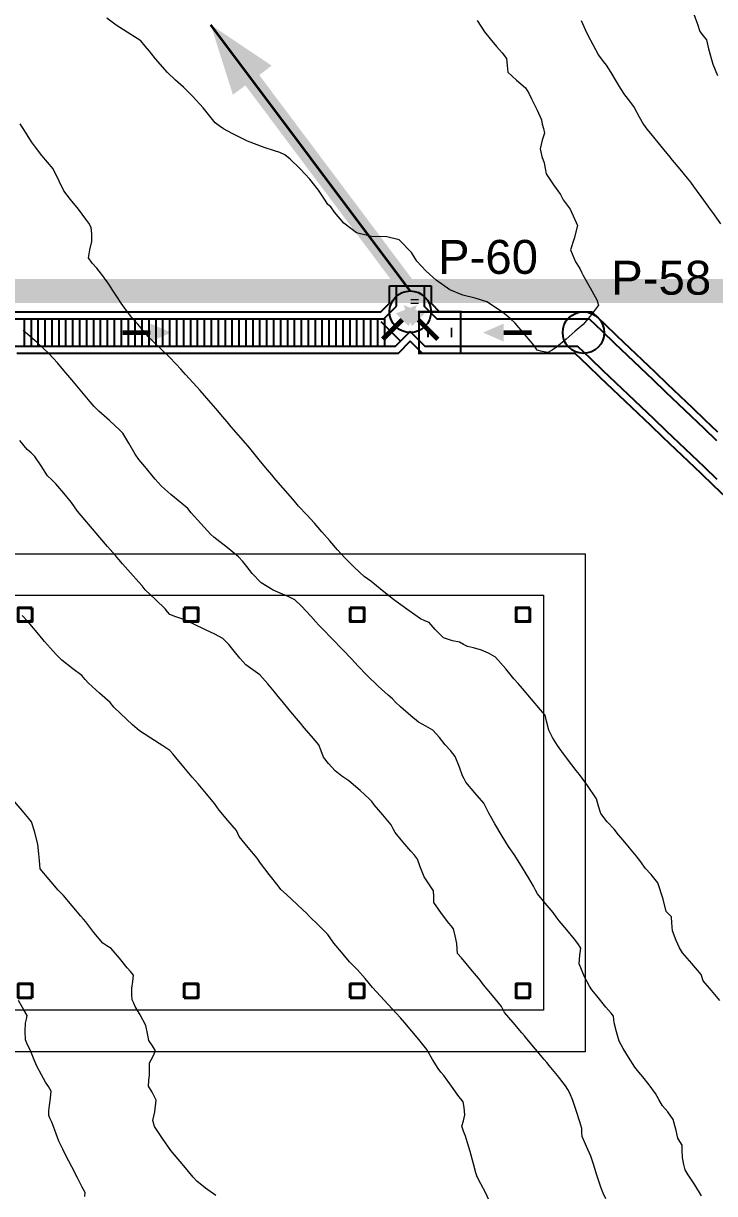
# Model space of a CAD drawing. Header units: metres. Extents: x 354768 to 355417, y 9249536 to 9250102.
# Drawn here: x 354959.92 to 354969.89, y 9249856.56 to 9249873.44 of the extents above; entities that cross this region are included whole.
import ezdxf
from ezdxf.enums import TextEntityAlignment as Align

# ---------------------------------------------------------------- set-up
doc = ezdxf.new("R2010")
doc.units = ezdxf.units.M
doc.header["$LTSCALE"] = 0.25
doc.linetypes.add('DASHED', pattern=[1.524, 1.27, -0.254])
for name, color, linetype, lineweight in [('ARQ-BASE', 8, 'CONTINUOUS', 13), ('ARQ-VEREDA', 9, 'CONTINUOUS', 9), ('CERCO', 14, 'CONTINUOUS', 40), ('CUNETA-S3', 94, 'CONTINUOUS', 35), ('DESCARGA', 1, 'CONTINUOUS', 35), ('LIMITE-INTERV', 1, 'DASHED', 70)]:
    doc.layers.add(name, color=color, linetype=linetype, lineweight=lineweight)
for name, color, linetype, true_color in [('CUN-FLUJO', 1, 'CONTINUOUS', 0xe60000), ('CUN-REJ-BORDE', 4, 'CONTINUOUS', 0x00aae6), ('CUN-REJ-PLATINA', 4, 'CONTINUOUS', 0x78cdf0), ('CUN-TAP-BORDE', 3, 'CONTINUOUS', 0x009600), ('CUN-TAPA-INSP', 5, 'CONTINUOUS', 0x0000e6)]:
    doc.layers.add(name, color=color, linetype=linetype, true_color=true_color)
doc.layers.add('CURVAS', color=33, linetype='CONTINUOUS', lineweight=13, true_color=0xb08860)
doc.layers.add('NUDOS', color=7, linetype='CONTINUOUS')
doc.layers.add('TEXTOS', color=7, linetype='CONTINUOUS')
doc.styles.get("Standard").update_dxf_attribs({"font": 'arial.ttf'})

# ---------------------------------------------------------------- blocks, each defined once
blk = doc.blocks.new('ARQUITECTURA_BASE')
at = {"layer": 'ARQ-BASE'}
for points in [[(354965.619, 9249869.452), (354965.51, 9249869.452)], [(354965.619, 9249869.402), (354965.51, 9249869.402)]]:
    blk.add_lwpolyline(points, dxfattribs=at)
at = {"layer": 'ARQ-VEREDA'}
for points in [[(354951.858, 9249865.791), (354968.024, 9249865.791), (354968.024, 9249858.608), (354951.858, 9249858.608), (354951.858, 9249865.791)], [(354952.458, 9249865.191), (354967.424, 9249865.191), (354967.424, 9249859.208), (354952.458, 9249859.208), (354952.458, 9249865.191)]]:
    blk.add_lwpolyline(points, close=True, dxfattribs=at)
at = {"layer": 'CERCO'}
for points in [[(354960.041, 9249865.012), (354960.041, 9249864.812), (354959.841, 9249864.812), (354959.841, 9249865.012), (354960.041, 9249865.012)], [(354962.237, 9249865.012), (354962.237, 9249864.812), (354962.437, 9249864.812), (354962.437, 9249865.012), (354962.237, 9249865.012)], [(354964.634, 9249865.012), (354964.634, 9249864.812), (354964.834, 9249864.812), (354964.834, 9249865.012), (354964.634, 9249865.012)], [(354967.227, 9249865.012), (354967.027, 9249865.012), (354967.027, 9249864.812), (354967.227, 9249864.812), (354967.227, 9249865.012)], [(354960.041, 9249859.387), (354960.041, 9249859.587), (354959.841, 9249859.587), (354959.841, 9249859.387), (354960.041, 9249859.387)], [(354962.237, 9249859.387), (354962.237, 9249859.587), (354962.437, 9249859.587), (354962.437, 9249859.387), (354962.237, 9249859.387)], [(354964.634, 9249859.387), (354964.634, 9249859.587), (354964.834, 9249859.587), (354964.834, 9249859.387), (354964.634, 9249859.387)], [(354967.227, 9249859.387), (354967.027, 9249859.387), (354967.027, 9249859.587), (354967.227, 9249859.587), (354967.227, 9249859.387)]]:
    blk.add_lwpolyline(points, close=True, dxfattribs=at)
for points in [[(354960.016, 9249865.012), (354960.041, 9249864.987)], [(354962.262, 9249865.012), (354962.237, 9249864.987)], [(354962.412, 9249865.012), (354962.437, 9249864.987)], [(354964.659, 9249865.012), (354964.634, 9249864.987)], [(354964.809, 9249865.012), (354964.834, 9249864.987)], [(354967.027, 9249864.987), (354967.052, 9249865.012)], [(354967.227, 9249864.987), (354967.202, 9249865.012)], [(354960.016, 9249864.812), (354960.041, 9249864.837)], [(354962.262, 9249864.812), (354962.237, 9249864.837)], [(354962.412, 9249864.812), (354962.437, 9249864.837)], [(354964.659, 9249864.812), (354964.634, 9249864.837)], [(354964.809, 9249864.812), (354964.834, 9249864.837)], [(354967.027, 9249864.837), (354967.052, 9249864.812)], [(354967.227, 9249864.837), (354967.202, 9249864.812)], [(354960.016, 9249859.587), (354960.041, 9249859.562)], [(354962.262, 9249859.587), (354962.237, 9249859.562)], [(354962.412, 9249859.587), (354962.437, 9249859.562)], [(354964.659, 9249859.587), (354964.634, 9249859.562)], [(354964.809, 9249859.587), (354964.834, 9249859.562)], [(354967.027, 9249859.562), (354967.052, 9249859.587)], [(354967.227, 9249859.562), (354967.202, 9249859.587)], [(354960.016, 9249859.387), (354960.041, 9249859.412)], [(354962.262, 9249859.387), (354962.237, 9249859.412)], [(354962.412, 9249859.387), (354962.437, 9249859.412)], [(354964.659, 9249859.387), (354964.634, 9249859.412)], [(354964.809, 9249859.387), (354964.834, 9249859.412)], [(354967.027, 9249859.412), (354967.052, 9249859.387)], [(354967.227, 9249859.412), (354967.202, 9249859.387)]]:
    blk.add_lwpolyline(points, dxfattribs=at)
blk = doc.blocks.new('CURVAS_DE_NIVEL')
at = {"layer": 'CURVAS'}
for points in [[(354969.593, 9249873.571), (354969.644, 9249873.426), (354969.68, 9249873.323), (354969.729, 9249873.262), (354969.777, 9249873.201), (354969.806, 9249873.072), (354969.865, 9249872.853), (354969.936, 9249872.69)], [(354969.706, 9249856.53), (354969.605, 9249856.691), (354969.511, 9249856.833), (354969.47, 9249856.905), (354969.45, 9249856.98), (354969.428, 9249857.081), (354969.425, 9249857.182), (354969.423, 9249857.263), (354969.393, 9249857.312), (354969.362, 9249857.361), (354969.338, 9249857.473), (354969.293, 9249857.629), (354969.216, 9249857.74), (354969.142, 9249857.829), (354969.09, 9249857.918), (354969.038, 9249858.006), (354968.947, 9249858.13), (354968.859, 9249858.245), (354968.8, 9249858.315), (354968.742, 9249858.386), (354968.651, 9249858.529), (354968.572, 9249858.657), (354968.543, 9249858.708), (354968.516, 9249858.76), (354968.478, 9249858.894), (354968.443, 9249859.024), (354968.432, 9249859.122), (354968.398, 9249859.164), (354968.325, 9249859.253), (354968.192, 9249859.414), (354968.119, 9249859.503), (354968.088, 9249859.556), (354968.015, 9249859.691), (354967.936, 9249859.874), (354967.947, 9249860.003), (354967.962, 9249860.104), (354967.92, 9249860.171), (354967.869, 9249860.234), (354967.758, 9249860.366), (354967.649, 9249860.495), (354967.607, 9249860.555), (354967.565, 9249860.615), (354967.449, 9249860.753), (354967.337, 9249860.886), (354967.307, 9249860.94), (354967.277, 9249860.995), (354967.209, 9249861.111), (354967.08, 9249861.323), (354966.998, 9249861.451), (354966.919, 9249861.57), (354966.827, 9249861.718), (354966.721, 9249861.897), (354966.636, 9249862.048), (354966.599, 9249862.117), (354966.56, 9249862.193), (354966.433, 9249862.343), (354966.304, 9249862.497), (354966.278, 9249862.542), (354966.253, 9249862.588), (354966.211, 9249862.711), (354966.149, 9249862.865), (354966.081, 9249862.951), (354966.006, 9249863.034), (354965.922, 9249863.142), (354965.827, 9249863.247), (354965.725, 9249863.306), (354965.621, 9249863.363), (354965.508, 9249863.454), (354965.361, 9249863.582), (354965.286, 9249863.648), (354965.242, 9249863.697), (354965.18, 9249863.753), (354965.039, 9249863.881), (354964.875, 9249864.038), (354964.75, 9249864.167), (354964.652, 9249864.273), (354964.529, 9249864.404), (354964.37, 9249864.567), (354964.236, 9249864.703), (354964.178, 9249864.762), (354964.137, 9249864.81), (354964.067, 9249864.888), (354963.932, 9249865.034), (354963.836, 9249865.128), (354963.748, 9249865.17), (354963.655, 9249865.206), (354963.522, 9249865.267), (354963.348, 9249865.371), (354963.218, 9249865.505), (354963.141, 9249865.605), (354963.081, 9249865.678), (354963.02, 9249865.748), (354962.857, 9249865.881), (354962.709, 9249865.997), (354962.666, 9249866.032), (354962.623, 9249866.068), (354962.479, 9249866.227), (354962.339, 9249866.383), (354962.29, 9249866.441), (354962.202, 9249866.515), (354962.044, 9249866.647), (354961.956, 9249866.721), (354961.903, 9249866.768), (354961.819, 9249866.867), (354961.667, 9249867.048), (354961.581, 9249867.151), (354961.527, 9249867.229), (354961.437, 9249867.383), (354961.349, 9249867.532), (354961.308, 9249867.575), (354961.159, 9249867.71), (354961.005, 9249867.849), (354960.937, 9249867.915), (354960.881, 9249867.981), (354960.76, 9249868.125), (354960.614, 9249868.297), (354960.5, 9249868.435), (354960.409, 9249868.545), (354960.287, 9249868.676), (354960.122, 9249868.832), (354959.977, 9249868.957), (354959.911, 9249869.012)], [(354966.629, 9249856.481), (354966.59, 9249856.568), (354966.52, 9249856.702), (354966.464, 9249856.806), (354966.444, 9249856.864), (354966.413, 9249856.992), (354966.367, 9249857.169), (354966.327, 9249857.296), (354966.296, 9249857.392), (354966.268, 9249857.463), (354966.246, 9249857.534), (354966.267, 9249857.613), (354966.29, 9249857.7), (354966.279, 9249857.804), (354966.263, 9249857.887), (354966.232, 9249857.927), (354966.2, 9249857.965), (354966.095, 9249858.113), (354965.986, 9249858.266), (354965.943, 9249858.316), (354965.901, 9249858.367), (354965.823, 9249858.498), (354965.737, 9249858.642), (354965.68, 9249858.715), (354965.622, 9249858.786), (354965.522, 9249858.904), (354965.421, 9249859.024), (354965.359, 9249859.095), (354965.296, 9249859.165), (354965.18, 9249859.29), (354965.07, 9249859.408), (354965.013, 9249859.471), (354964.957, 9249859.533), (354964.848, 9249859.663), (354964.739, 9249859.791), (354964.681, 9249859.849), (354964.623, 9249859.906), (354964.507, 9249860.042), (354964.396, 9249860.176), (354964.354, 9249860.237), (354964.312, 9249860.298), (354964.177, 9249860.432), (354964.044, 9249860.56), (354964, 9249860.606), (354963.956, 9249860.651), (354963.866, 9249860.734), (354963.715, 9249860.874), (354963.633, 9249860.95), (354963.592, 9249860.999), (354963.465, 9249861.163), (354963.337, 9249861.33), (354963.292, 9249861.4), (354963.162, 9249861.554), (354963.03, 9249861.711), (354962.99, 9249861.799), (354962.869, 9249861.943), (354962.744, 9249862.09), (354962.71, 9249862.139), (354962.676, 9249862.188), (354962.557, 9249862.329), (354962.437, 9249862.472), (354962.395, 9249862.521), (354962.353, 9249862.57), (354962.234, 9249862.712), (354962.114, 9249862.854), (354962.074, 9249862.904), (354962.031, 9249862.953), (354961.929, 9249863.021), (354961.755, 9249863.133), (354961.659, 9249863.194), (354961.59, 9249863.235), (354961.493, 9249863.324), (354961.319, 9249863.487), (354961.222, 9249863.579), (354961.167, 9249863.644), (354961.016, 9249863.779), (354960.856, 9249863.923), (354960.808, 9249863.979), (354960.76, 9249864.034), (354960.63, 9249864.133), (354960.473, 9249864.255), (354960.388, 9249864.339), (354960.307, 9249864.427), (354960.222, 9249864.527), (354960.139, 9249864.627), (354960.063, 9249864.719), (354959.985, 9249864.809), (354959.897, 9249864.901)], [(354966.466, 9249873.483), (354966.517, 9249873.4), (354966.571, 9249873.318), (354966.653, 9249873.215), (354966.745, 9249873.104), (354966.826, 9249873.017), (354966.889, 9249872.933), (354966.898, 9249872.833), (354966.908, 9249872.736), (354967.033, 9249872.619), (354967.162, 9249872.509), (354967.21, 9249872.432), (354967.252, 9249872.351), (354967.33, 9249872.188), (354967.394, 9249872.05), (354967.404, 9249871.984), (354967.421, 9249871.926), (354967.437, 9249871.855), (354967.405, 9249871.756), (354967.374, 9249871.631), (354967.4, 9249871.521), (354967.432, 9249871.428), (354967.445, 9249871.348), (354967.463, 9249871.269), (354967.568, 9249871.113), (354967.667, 9249870.973), (354967.709, 9249870.893), (354967.806, 9249870.761), (354967.912, 9249870.526), (354967.866, 9249870.337), (354967.815, 9249870.174), (354967.884, 9249870.002), (354967.949, 9249869.903), (354967.973, 9249869.853), (354967.998, 9249869.804), (354968.096, 9249869.627), (354968.193, 9249869.454), (354968.219, 9249869.375), (354968.114, 9249869.24), (354967.994, 9249869.095), (354967.939, 9249869.047), (354967.882, 9249869), (354967.748, 9249868.886), (354967.612, 9249868.772), (354967.55, 9249868.729), (354967.485, 9249868.695), (354967.402, 9249868.708), (354967.332, 9249868.729), (354967.282, 9249868.8), (354967.15, 9249868.958), (354967.016, 9249869.116), (354966.944, 9249869.184), (354966.831, 9249869.275), (354966.603, 9249869.422), (354966.437, 9249869.479), (354966.261, 9249869.522), (354966.069, 9249869.599), (354965.875, 9249869.734), (354965.726, 9249869.869), (354965.661, 9249869.936), (354965.594, 9249870.009), (354965.518, 9249870.137), (354965.34, 9249870.319), (354965.16, 9249870.359), (354964.941, 9249870.365), (354964.725, 9249870.417), (354964.541, 9249870.56), (354964.405, 9249870.718), (354964.352, 9249870.794), (354964.309, 9249870.828), (354964.27, 9249870.891), (354964.174, 9249871.033), (354964.05, 9249871.194), (354963.906, 9249871.348), (354963.768, 9249871.479), (354963.69, 9249871.544), (354963.616, 9249871.576), (354963.539, 9249871.603), (354963.391, 9249871.652), (354963.15, 9249871.743), (354962.928, 9249871.851), (354962.805, 9249871.92), (354962.744, 9249871.961), (354962.685, 9249872.005), (354962.626, 9249872.077), (354962.51, 9249872.221), (354962.363, 9249872.387), (354962.227, 9249872.519), (354962.11, 9249872.62), (354961.994, 9249872.73), (354961.821, 9249872.929), (354961.735, 9249873.038), (354961.672, 9249873.112), (354961.609, 9249873.187), (354961.465, 9249873.279), (354961.254, 9249873.415), (354961.118, 9249873.515)], [(354967.969, 9249873.482), (354968.026, 9249873.35), (354968.062, 9249873.268), (354968.133, 9249873.133), (354968.217, 9249872.979), (354968.272, 9249872.908), (354968.327, 9249872.837), (354968.394, 9249872.729), (354968.471, 9249872.602), (354968.53, 9249872.503), (354968.592, 9249872.407), (354968.663, 9249872.316), (354968.732, 9249872.225), (354968.805, 9249872.094), (354968.865, 9249871.983), (354968.914, 9249871.916), (354968.966, 9249871.851), (354969.073, 9249871.721), (354969.179, 9249871.594), (354969.23, 9249871.531), (354969.281, 9249871.469), (354969.39, 9249871.337), (354969.498, 9249871.208), (354969.543, 9249871.148), (354969.589, 9249871.088), (354969.695, 9249870.943), (354969.795, 9249870.805), (354969.83, 9249870.757), (354969.864, 9249870.71), (354969.979, 9249870.551)], [(354969.97, 9249859.346), (354969.847, 9249859.493), (354969.729, 9249859.632), (354969.698, 9249859.724), (354969.563, 9249859.88), (354969.429, 9249860.033), (354969.385, 9249860.105), (354969.339, 9249860.212), (354969.286, 9249860.352), (354969.276, 9249860.468), (354969.271, 9249860.554), (354969.233, 9249860.594), (354969.193, 9249860.633), (354969.149, 9249860.808), (354969.074, 9249861.042), (354968.979, 9249861.165), (354968.892, 9249861.258), (354968.827, 9249861.345), (354968.762, 9249861.432), (354968.665, 9249861.548), (354968.571, 9249861.658), (354968.506, 9249861.737), (354968.441, 9249861.817), (354968.343, 9249861.926), (354968.249, 9249862.044), (354968.217, 9249862.15), (354968.187, 9249862.256), (354968.056, 9249862.45), (354967.942, 9249862.606), (354967.896, 9249862.665), (354967.834, 9249862.746), (354967.713, 9249862.903), (354967.623, 9249863.026), (354967.554, 9249863.139), (354967.501, 9249863.246), (354967.467, 9249863.374), (354967.447, 9249863.464), (354967.381, 9249863.539), (354967.252, 9249863.693), (354967.122, 9249863.846), (354967.058, 9249863.92), (354966.995, 9249863.987), (354966.881, 9249864.131), (354966.732, 9249864.299), (354966.63, 9249864.358), (354966.527, 9249864.4), (354966.414, 9249864.432), (354966.326, 9249864.455), (354966.268, 9249864.484), (354966.211, 9249864.514), (354966.112, 9249864.535), (354965.981, 9249864.579), (354965.86, 9249864.698), (354965.772, 9249864.798), (354965.711, 9249864.825), (354965.65, 9249864.852), (354965.484, 9249864.967), (354965.328, 9249865.077), (354965.258, 9249865.131), (354965.096, 9249865.262), (354964.93, 9249865.396), (354964.881, 9249865.428), (354964.833, 9249865.461), (354964.697, 9249865.593), (354964.555, 9249865.734), (354964.503, 9249865.791), (354964.452, 9249865.848), (354964.339, 9249865.978), (354964.224, 9249866.109), (354964.172, 9249866.17), (354964.119, 9249866.231), (354964.005, 9249866.352), (354963.886, 9249866.478), (354963.828, 9249866.547), (354963.77, 9249866.616), (354963.665, 9249866.736), (354963.56, 9249866.857), (354963.5, 9249866.928), (354963.44, 9249866.999), (354963.34, 9249867.121), (354963.242, 9249867.242), (354963.183, 9249867.312), (354963.125, 9249867.381), (354963.021, 9249867.5), (354962.915, 9249867.622), (354962.856, 9249867.692), (354962.796, 9249867.763), (354962.694, 9249867.883), (354962.592, 9249868.003), (354962.53, 9249868.075), (354962.468, 9249868.146), (354962.365, 9249868.257), (354962.256, 9249868.374), (354962.187, 9249868.453), (354962.117, 9249868.531), (354962.024, 9249868.625), (354961.911, 9249868.737), (354961.81, 9249868.832), (354961.72, 9249868.92), (354961.643, 9249869.009), (354961.567, 9249869.101), (354961.482, 9249869.2), (354961.398, 9249869.302), (354961.326, 9249869.405), (354961.264, 9249869.5), (354961.208, 9249869.589), (354961.15, 9249869.678), (354961.062, 9249869.799), (354960.977, 9249869.911), (354960.909, 9249869.983), (354960.855, 9249870.058), (354960.875, 9249870.172), (354960.905, 9249870.294), (354960.904, 9249870.405), (354960.894, 9249870.495), (354960.859, 9249870.558), (354960.819, 9249870.618), (354960.71, 9249870.758), (354960.598, 9249870.9), (354960.547, 9249870.961), (354960.498, 9249871.023), (354960.433, 9249871.165), (354960.345, 9249871.341), (354960.265, 9249871.44), (354960.182, 9249871.535), (354960.107, 9249871.633), (354960.035, 9249871.733), (354959.948, 9249871.87), (354959.871, 9249871.989)], [(354968.325, 9249856.487), (354968.286, 9249856.57), (354968.249, 9249856.654), (354968.193, 9249856.83), (354968.143, 9249856.988), (354968.124, 9249857.044), (354968.104, 9249857.1), (354968.042, 9249857.243), (354967.982, 9249857.386), (354967.978, 9249857.443), (354967.975, 9249857.5), (354967.947, 9249857.598), (354967.9, 9249857.748), (354967.845, 9249857.904), (354967.805, 9249858.01), (354967.774, 9249858.064), (354967.742, 9249858.116), (354967.623, 9249858.266), (354967.505, 9249858.412), (354967.47, 9249858.455), (354967.433, 9249858.497), (354967.308, 9249858.646), (354967.183, 9249858.794), (354967.147, 9249858.837), (354967.111, 9249858.88), (354966.984, 9249859.029), (354966.861, 9249859.176), (354966.818, 9249859.26), (354966.688, 9249859.418), (354966.558, 9249859.575), (354966.509, 9249859.641), (354966.375, 9249859.801), (354966.24, 9249859.961), (354966.182, 9249860.023), (354966.177, 9249860.088), (354966.171, 9249860.168), (354966.147, 9249860.282), (354966.122, 9249860.383), (354966.091, 9249860.423), (354966.059, 9249860.462), (354965.951, 9249860.604), (354965.841, 9249860.762), (354965.839, 9249860.845), (354965.837, 9249860.929), (354965.778, 9249861.016), (354965.701, 9249861.129), (354965.645, 9249861.275), (354965.605, 9249861.387), (354965.559, 9249861.445), (354965.51, 9249861.5), (354965.393, 9249861.637), (354965.283, 9249861.77), (354965.254, 9249861.824), (354965.226, 9249861.879), (354965.104, 9249862.025), (354964.981, 9249862.17), (354964.943, 9249862.216), (354964.904, 9249862.261), (354964.777, 9249862.374), (354964.615, 9249862.514), (354964.514, 9249862.584), (354964.417, 9249862.658), (354964.319, 9249862.764), (354964.247, 9249862.859), (354964.214, 9249862.946), (354964.18, 9249863.033), (354964.076, 9249863.159), (354963.97, 9249863.279), (354963.914, 9249863.347), (354963.858, 9249863.415), (354963.754, 9249863.54), (354963.651, 9249863.664), (354963.595, 9249863.73), (354963.538, 9249863.797), (354963.445, 9249863.912), (354963.327, 9249864.045), (354963.226, 9249864.116), (354963.125, 9249864.187), (354963.038, 9249864.285), (354962.957, 9249864.387), (354962.879, 9249864.483), (354962.794, 9249864.57), (354962.68, 9249864.632), (354962.543, 9249864.691), (354962.374, 9249864.774), (354962.232, 9249864.841), (354962.114, 9249864.883), (354962.03, 9249864.913), (354961.994, 9249864.953), (354961.96, 9249864.996), (354961.822, 9249865.129), (354961.676, 9249865.269), (354961.628, 9249865.326), (354961.58, 9249865.383), (354961.464, 9249865.513), (354961.346, 9249865.645), (354961.295, 9249865.706), (354961.244, 9249865.767), (354961.132, 9249865.894), (354961.019, 9249866.023), (354960.966, 9249866.086), (354960.913, 9249866.15), (354960.803, 9249866.279), (354960.697, 9249866.406), (354960.654, 9249866.468), (354960.61, 9249866.53), (354960.5, 9249866.662), (354960.385, 9249866.797), (354960.325, 9249866.855), (354960.265, 9249866.915), (354960.171, 9249867.057), (354960.082, 9249867.195), (354960.027, 9249867.245), (354959.971, 9249867.295), (354959.863, 9249867.425)], [(354962.695, 9249856.535), (354962.546, 9249856.643), (354962.418, 9249856.74), (354962.367, 9249856.8), (354962.232, 9249856.961), (354962.096, 9249857.122), (354962.045, 9249857.182), (354961.926, 9249857.356), (354961.808, 9249857.532), (354961.782, 9249857.617), (354961.812, 9249857.742), (354961.834, 9249857.91), (354961.776, 9249858.026), (354961.722, 9249858.114), (354961.727, 9249858.193), (354961.737, 9249858.273), (354961.734, 9249858.358), (354961.737, 9249858.447), (354961.785, 9249858.534), (354961.824, 9249858.621), (354961.779, 9249858.695), (354961.725, 9249858.77), (354961.706, 9249858.871), (354961.683, 9249858.987), (354961.601, 9249859.142), (354961.531, 9249859.261), (354961.508, 9249859.31), (354961.487, 9249859.359), (354961.483, 9249859.433), (354961.483, 9249859.524), (354961.497, 9249859.623), (354961.505, 9249859.712), (354961.464, 9249859.766), (354961.416, 9249859.818), (354961.301, 9249859.957), (354961.183, 9249860.095), (354961.122, 9249860.134), (354961.062, 9249860.173), (354960.935, 9249860.33), (354960.816, 9249860.481), (354960.782, 9249860.522), (354960.747, 9249860.562), (354960.621, 9249860.713), (354960.494, 9249860.863), (354960.456, 9249860.901), (354960.418, 9249860.939), (354960.287, 9249861.091), (354960.159, 9249861.246), (354960.151, 9249861.305), (354960.147, 9249861.365), (354960.14, 9249861.463), (354960.123, 9249861.604), (354960.074, 9249861.791), (354960.034, 9249861.923), (354959.995, 9249861.97), (354959.921, 9249862.058), (354959.786, 9249862.218)], [(354960.804, 9249856.522), (354960.808, 9249856.578), (354960.764, 9249856.653), (354960.695, 9249856.79), (354960.614, 9249856.95), (354960.572, 9249857.03), (354960.53, 9249857.11), (354960.483, 9249857.204), (354960.428, 9249857.32), (354960.368, 9249857.476), (354960.326, 9249857.591), (354960.303, 9249857.639), (354960.282, 9249857.687), (354960.285, 9249857.755), (354960.291, 9249857.834), (354960.306, 9249857.937), (354960.315, 9249858.04), (354960.278, 9249858.105), (354960.235, 9249858.168), (354960.177, 9249858.274), (354960.105, 9249858.412), (354960.053, 9249858.54), (354960.016, 9249858.638), (354959.977, 9249858.709), (354959.944, 9249858.781), (354959.942, 9249858.905), (354959.947, 9249859.019), (354959.96, 9249859.079), (354959.971, 9249859.133), (354959.92, 9249859.211), (354959.846, 9249859.349)]]:
    blk.add_lwpolyline(points, dxfattribs=at)
blk = doc.blocks.new('LIMITE_DE_INTERVENCION')
at = {"layer": 'LIMITE-INTERV', "const_width": 0.35}
blk.add_lwpolyline([(354813.64, 9249855.63), (354841.92, 9249883.91), (354871.13, 9249854.7), (354916.13, 9249854.7), (354916.13, 9249869.58), (354977.74, 9249869.58), (354977.74, 9249785.21), (354976.37, 9249784.1), (354969.93, 9249785.38), (354969.93, 9249791.81), (354955.81, 9249791.81), (354948.88, 9249794.19), (354936.64, 9249794.19), (354936.64, 9249792.02), (354926.97, 9249793.95), (354926.97, 9249800.53), (354919.17, 9249800.53), (354919.17, 9249802.42), (354907.61, 9249802.61), (354883.57, 9249802.61), (354879.56, 9249803.41), (354859.72, 9249811.52)], close=True, dxfattribs=at)
blk = doc.blocks.new('CUNETAS_SISTEMA_3_NORESTE_LOSA')
at = {"layer": 'CUN-FLUJO', "const_width": 0.07}
for points in [[(354965.103, 9249868.883), (354965.385, 9249869.165)], [(354965.897, 9249868.883), (354965.615, 9249869.165)], [(354961.35, 9249868.98), (354961.75, 9249868.98)], [(354967.25, 9249868.98), (354966.85, 9249868.98)]]:
    blk.add_lwpolyline(points, dxfattribs=at)
at = {"layer": 'CUN-FLUJO', "true_color": 0xe60000}
for points in [[(354965.597, 9249869.377), (354965.293, 9249869.257), (354965.477, 9249869.073)], [(354965.403, 9249869.377), (354965.523, 9249869.073), (354965.707, 9249869.257)], [(354962.05, 9249868.98), (354961.75, 9249869.11), (354961.75, 9249868.85)], [(354966.55, 9249868.98), (354966.85, 9249868.85), (354966.85, 9249869.11)]]:
    blk.add_solid(points, dxfattribs=at)
at = {"layer": 'CUN-REJ-BORDE'}
for points in [[(354965.2, 9249869.655), (354965.5, 9249869.655), (354965.8, 9249869.655)], [(354965.3, 9249869.655), (354965.7, 9249869.655)], [(354965.5, 9249868.856), (354965.324, 9249868.68), (354965.074, 9249868.68), (354964.824, 9249868.68), (354964.574, 9249868.68), (354964.324, 9249868.68), (354964.073, 9249868.68), (354963.823, 9249868.68), (354963.573, 9249868.68), (354963.323, 9249868.68), (354963.073, 9249868.68), (354962.822, 9249868.68), (354962.572, 9249868.68), (354962.322, 9249868.68), (354962.072, 9249868.68), (354961.822, 9249868.68), (354961.571, 9249868.68), (354961.321, 9249868.68), (354961.071, 9249868.68), (354960.821, 9249868.68), (354960.571, 9249868.68), (354960.321, 9249868.68), (354960.07, 9249868.68), (354959.82, 9249868.68)], [(354959.734, 9249869.28), (354959.989, 9249869.28), (354960.243, 9249869.28), (354960.497, 9249869.28), (354960.752, 9249869.28), (354961.006, 9249869.28), (354961.26, 9249869.28), (354961.515, 9249869.28), (354961.769, 9249869.28), (354962.023, 9249869.28), (354962.278, 9249869.28), (354962.532, 9249869.28), (354962.787, 9249869.28), (354963.041, 9249869.28), (354963.295, 9249869.28), (354963.55, 9249869.28), (354963.804, 9249869.28), (354964.058, 9249869.28), (354964.313, 9249869.28), (354964.567, 9249869.28), (354964.821, 9249869.28), (354965.076, 9249869.28), (354965.2, 9249869.404)], [(354965.5, 9249868.997), (354965.283, 9249868.78), (354965.033, 9249868.78), (354964.783, 9249868.78), (354964.532, 9249868.78), (354964.282, 9249868.78), (354964.032, 9249868.78), (354963.782, 9249868.78), (354963.532, 9249868.78), (354963.282, 9249868.78), (354963.032, 9249868.78), (354962.782, 9249868.78), (354962.531, 9249868.78), (354962.281, 9249868.78), (354962.031, 9249868.78), (354961.781, 9249868.78), (354961.531, 9249868.78), (354961.281, 9249868.78), (354961.031, 9249868.78), (354960.781, 9249868.78), (354960.53, 9249868.78), (354960.28, 9249868.78), (354960.03, 9249868.78), (354959.78, 9249868.78)], [(354959.774, 9249869.18), (354960.029, 9249869.18), (354960.283, 9249869.18), (354960.538, 9249869.18), (354960.792, 9249869.18), (354961.046, 9249869.18), (354961.301, 9249869.18), (354961.555, 9249869.18), (354961.81, 9249869.18), (354962.064, 9249869.18), (354962.319, 9249869.18), (354962.573, 9249869.18), (354962.827, 9249869.18), (354963.082, 9249869.18), (354963.336, 9249869.18), (354963.591, 9249869.18), (354963.845, 9249869.18), (354964.099, 9249869.18), (354964.354, 9249869.18), (354964.608, 9249869.18), (354964.863, 9249869.18), (354965.117, 9249869.18), (354965.3, 9249869.363)]]:
    blk.add_lwpolyline(points, dxfattribs=at)
at = {"layer": 'CUN-REJ-PLATINA'}
for p, q in [((354959.926, 9249869.18), (354959.926, 9249868.78)), ((354960.026, 9249869.18), (354960.026, 9249868.78)), ((354960.126, 9249869.18), (354960.126, 9249868.78)), ((354960.226, 9249869.18), (354960.226, 9249868.78)), ((354960.326, 9249869.18), (354960.326, 9249868.78)), ((354960.426, 9249869.18), (354960.426, 9249868.78)), ((354960.526, 9249869.18), (354960.526, 9249868.78)), ((354960.626, 9249869.18), (354960.626, 9249868.78)), ((354960.726, 9249869.18), (354960.726, 9249868.78)), ((354960.826, 9249869.18), (354960.826, 9249868.78)), ((354960.926, 9249869.18), (354960.926, 9249868.78)), ((354961.026, 9249869.18), (354961.026, 9249868.78)), ((354961.126, 9249869.18), (354961.126, 9249868.78)), ((354961.226, 9249869.18), (354961.226, 9249868.78)), ((354961.326, 9249869.18), (354961.326, 9249868.78)), ((354961.426, 9249869.18), (354961.426, 9249868.78)), ((354961.526, 9249869.18), (354961.526, 9249868.78)), ((354961.626, 9249869.18), (354961.626, 9249868.78)), ((354961.726, 9249869.18), (354961.726, 9249868.78)), ((354961.826, 9249869.18), (354961.826, 9249868.78)), ((354961.926, 9249869.18), (354961.926, 9249868.78)), ((354962.026, 9249869.18), (354962.026, 9249868.78)), ((354962.126, 9249869.18), (354962.126, 9249868.78)), ((354962.226, 9249869.18), (354962.226, 9249868.78)), ((354962.326, 9249869.18), (354962.326, 9249868.78)), ((354962.426, 9249869.18), (354962.426, 9249868.78)), ((354962.526, 9249869.18), (354962.526, 9249868.78)), ((354962.626, 9249869.18), (354962.626, 9249868.78)), ((354962.726, 9249869.18), (354962.726, 9249868.78)), ((354962.826, 9249869.18), (354962.826, 9249868.78)), ((354962.926, 9249869.18), (354962.926, 9249868.78)), ((354963.026, 9249869.18), (354963.026, 9249868.78)), ((354963.126, 9249869.18), (354963.126, 9249868.78)), ((354963.226, 9249869.18), (354963.226, 9249868.78)), ((354963.326, 9249869.18), (354963.326, 9249868.78)), ((354963.426, 9249869.18), (354963.426, 9249868.78)), ((354963.526, 9249869.18), (354963.526, 9249868.78)), ((354963.626, 9249869.18), (354963.626, 9249868.78)), ((354963.726, 9249869.18), (354963.726, 9249868.78)), ((354963.826, 9249869.18), (354963.826, 9249868.78)), ((354963.926, 9249869.18), (354963.926, 9249868.78)), ((354964.026, 9249869.18), (354964.026, 9249868.78)), ((354964.126, 9249869.18), (354964.126, 9249868.78)), ((354964.226, 9249869.18), (354964.226, 9249868.78)), ((354964.326, 9249869.18), (354964.326, 9249868.78)), ((354964.426, 9249869.18), (354964.426, 9249868.78)), ((354964.526, 9249869.18), (354964.526, 9249868.78)), ((354964.626, 9249869.18), (354964.626, 9249868.78)), ((354964.726, 9249869.18), (354964.726, 9249868.78)), ((354964.826, 9249869.18), (354964.826, 9249868.78)), ((354964.926, 9249869.18), (354964.926, 9249868.78)), ((354965.026, 9249869.18), (354965.026, 9249868.78)), ((354965.126, 9249869.18), (354965.126, 9249868.78)), ((354965.077, 9249869.14), (354965.36, 9249868.857))]:
    blk.add_line(p, q, dxfattribs=at)
at = {"layer": 'CUN-TAP-BORDE'}
for points in [[(354965.2, 9249869.404), (354965.2, 9249869.655)], [(354965.3, 9249869.363), (354965.3, 9249869.655)], [(354965.7, 9249869.655), (354965.7, 9249869.363), (354965.883, 9249869.18), (354966.157, 9249869.18), (354966.432, 9249869.18), (354966.707, 9249869.18), (354966.981, 9249869.18), (354967.256, 9249869.18), (354967.531, 9249869.18), (354967.805, 9249869.18), (354968.08, 9249869.18), (354968.264, 9249869.005), (354968.448, 9249868.829), (354968.632, 9249868.654), (354968.816, 9249868.478), (354969, 9249868.303), (354969.185, 9249868.128), (354969.369, 9249867.952), (354969.553, 9249867.777), (354969.737, 9249867.601), (354969.921, 9249867.426)], [(354965.8, 9249869.655), (354965.8, 9249869.404), (354965.924, 9249869.28), (354966.199, 9249869.28), (354966.473, 9249869.28), (354966.748, 9249869.28), (354967.022, 9249869.28), (354967.297, 9249869.28), (354967.571, 9249869.28), (354967.846, 9249869.28), (354968.12, 9249869.28), (354968.302, 9249869.107), (354968.483, 9249868.934), (354968.665, 9249868.761), (354968.846, 9249868.588), (354969.028, 9249868.415), (354969.21, 9249868.242), (354969.391, 9249868.069), (354969.573, 9249867.896), (354969.754, 9249867.723), (354969.936, 9249867.55)], [(354969.932, 9249866.863), (354969.749, 9249867.037), (354969.566, 9249867.211), (354969.383, 9249867.386), (354969.2, 9249867.56), (354969.017, 9249867.734), (354968.835, 9249867.909), (354968.652, 9249868.083), (354968.469, 9249868.257), (354968.286, 9249868.431), (354968.103, 9249868.606), (354967.92, 9249868.78), (354967.645, 9249868.78), (354967.369, 9249868.78), (354967.094, 9249868.78), (354966.819, 9249868.78), (354966.543, 9249868.78), (354966.268, 9249868.78), (354965.993, 9249868.78), (354965.717, 9249868.78), (354965.5, 9249868.997)], [(354970.06, 9249866.603), (354969.878, 9249866.776), (354969.697, 9249866.949), (354969.515, 9249867.122), (354969.333, 9249867.295), (354969.152, 9249867.468), (354968.97, 9249867.641), (354968.788, 9249867.815), (354968.607, 9249867.988), (354968.425, 9249868.161), (354968.243, 9249868.334), (354968.062, 9249868.507), (354967.88, 9249868.68), (354967.604, 9249868.68), (354967.329, 9249868.68), (354967.053, 9249868.68), (354966.778, 9249868.68), (354966.502, 9249868.68), (354966.227, 9249868.68), (354965.951, 9249868.68), (354965.676, 9249868.68), (354965.5, 9249868.856)]]:
    blk.add_lwpolyline(points, dxfattribs=at)
at = {"layer": 'CUN-TAPA-INSP', "const_width": 0.03}
blk.add_lwpolyline([(354966.226, 9249869.28), (354965.626, 9249869.28), (354965.626, 9249868.68), (354966.226, 9249868.68)], close=True, dxfattribs=at)
at = {"layer": 'CUN-TAPA-INSP', "const_width": 0.025}
for points in [[(354965.756, 9249869.05), (354965.756, 9249868.91)], [(354966.096, 9249869.05), (354966.096, 9249868.91)]]:
    blk.add_lwpolyline(points, dxfattribs=at)
blk = doc.blocks.new('ROTULOS_RED')
at = {"layer": 'DESCARGA'}
blk.add_line((354965.5, 9249869.58), (354962.62, 9249873.42), dxfattribs=at)
at = {"layer": 'DESCARGA', "const_width": 0.25}
blk.add_lwpolyline([(354965.5, 9249869.58), (354963.1, 9249872.78)], dxfattribs=at)
at = {"layer": 'DESCARGA'}
blk.add_solid([(354962.62, 9249873.42), (354962.94, 9249872.41), (354963.5, 9249872.83)], dxfattribs=at)
at = {"layer": 'NUDOS'}
for centre in [(354965.5, 9249869.28), (354968, 9249868.98)]:
    blk.add_circle(centre, 0.3, dxfattribs=at)
at = {"layer": 'TEXTOS'}
for s, p in [('P-60', (354965.9, 9249869.68)), ('P-58', (354968.4, 9249869.38))]:
    blk.add_text(s, height=0.4894, dxfattribs=at).set_placement(p, align=Align.BOTTOM_LEFT)

msp = doc.modelspace()

# ---------------------------------------------------------------- block references
at = {"layer": 'ARQ-BASE'}
msp.add_blockref('ARQUITECTURA_BASE', (0, 0), dxfattribs=at)
at = {"layer": 'CUNETA-S3'}
msp.add_blockref('CUNETAS_SISTEMA_3_NORESTE_LOSA', (0, 0), dxfattribs=at)
at = {"layer": 'CURVAS'}
msp.add_blockref('CURVAS_DE_NIVEL', (0, 0), dxfattribs=at)
at = {"layer": 'LIMITE-INTERV'}
msp.add_blockref('LIMITE_DE_INTERVENCION', (0, 0), dxfattribs=at)
at = {"layer": 'NUDOS'}
msp.add_blockref('ROTULOS_RED', (0, 0), dxfattribs=at)

doc.saveas('drawing.dxf')
